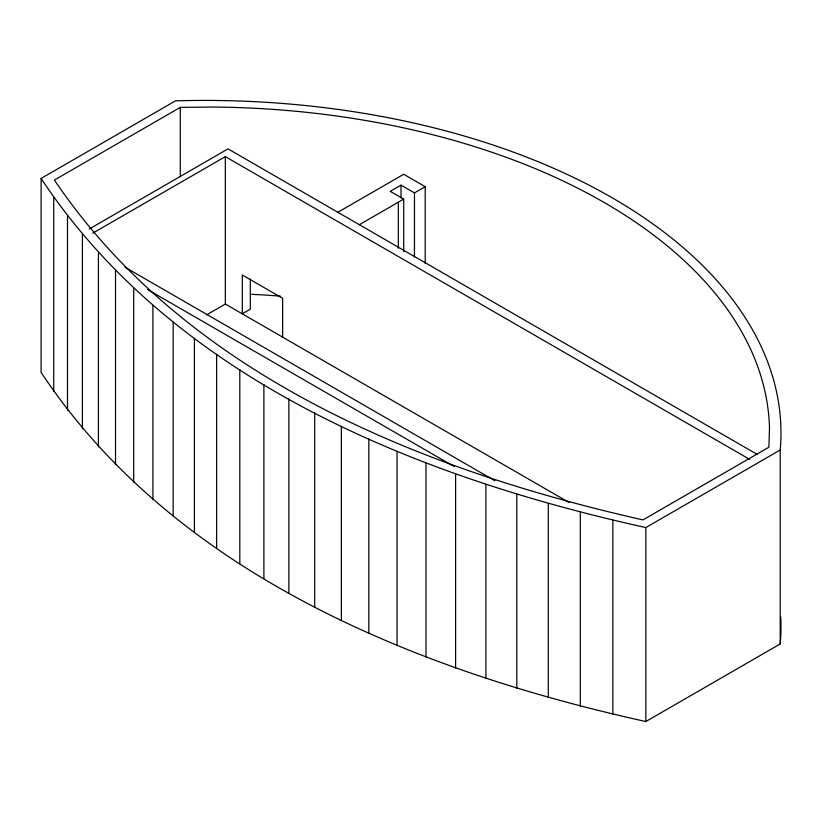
<?xml version="1.0" encoding="UTF-8"?>
<svg xmlns="http://www.w3.org/2000/svg" width="822" height="822" viewBox="0 0 822 822"><rect width="100%" height="100%" fill="white"/><g stroke="black" fill="none" stroke-linecap="round" stroke-linejoin="round"><path stroke-width="1.23" d="M41.1 178.436L175.487 100.849A576.088 332.602 0 0 1 780.222 449.983L780.222 643.955L645.835 721.541C418.028 671.225 174.994 574.434 41.1 372.407L41.1 178.436C174.994 380.473 418.028 477.253 645.835 527.57L780.222 449.983M180.295 107.384L54.396 180.069C186.358 375.479 421.183 469.968 642.999 519.894L768.899 447.209L769.495 427.841A564.683 326.015 0 0 0 213.843 107.045L180.295 107.384L180.295 176.73M89.228 229.009L228.023 148.874L757.545 454.597M92.681 233.222L225.331 156.632L749.674 459.364M337.863 212.292L403.705 174.274L425.21 186.686L425.21 263.472M425.21 186.686L414.463 192.893L401.023 185.135L390.265 191.341L403.705 199.099L403.705 251.573M359.358 224.704L403.705 199.099M206.507 314.929L225.331 304.058L569.245 502.581M124.965 267.181L494.885 480.747M147.385 289.436L454.093 466.506M645.835 527.57L645.835 721.541M612.852 520.285L612.852 714.256M580.322 512.332L580.322 706.303M548.295 503.732L548.295 697.703M516.812 494.484L516.812 688.456M485.905 484.61L485.905 678.582M455.614 474.119L455.614 668.081M425.981 463.012L425.981 656.984M414.463 192.893L414.463 256.885M401.023 185.135L401.023 197.958M398.331 202.202L398.331 248.275M397.047 451.329L397.047 645.301M368.821 439.061L368.821 633.032M341.366 426.228L341.366 620.199M314.713 412.85L314.713 606.821M288.871 398.947L288.871 592.919M282.634 337.071L282.634 298.283L242.315 275L242.315 313.798L250.33 309.175L250.33 279.141M263.893 384.521L263.893 578.493M239.808 369.612L239.808 563.584M225.331 156.632L225.331 304.058M216.638 354.22L216.638 548.182M194.413 338.366L194.413 532.337M173.165 322.07L173.165 516.041M152.923 305.363L152.923 499.334M133.698 288.255L133.698 482.226M115.522 270.767L115.522 464.738M98.414 252.929L98.414 446.891M82.406 234.753L82.406 428.714M67.496 216.258L67.496 410.229M53.728 197.475L53.728 391.447M780.705 616.767A576.088 332.602 0 0 1 780.222 643.955M251.573 294.327A564.683 326.015 0 0 1 280.374 296.136"/></g></svg>
